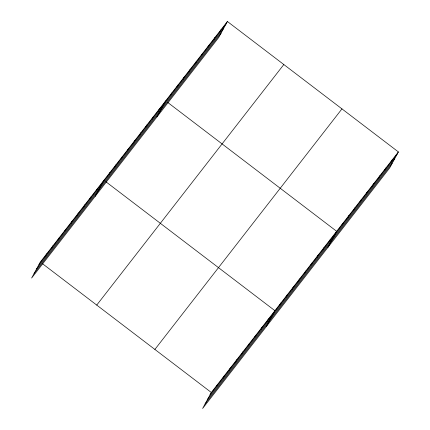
<?xml version="1.0" encoding="UTF-8"?>
<svg xmlns="http://www.w3.org/2000/svg" width="430" height="430" viewBox="0 0 430 430"><rect width="100%" height="100%" fill="white"/><g stroke="black" fill="none" stroke-linecap="round" stroke-linejoin="round"><path stroke-width="0.64" d="M45.37 256.264L46.671 253.867M51.734 248.088L53.035 245.691M58.093 239.908L59.394 237.51M64.457 231.727L65.758 229.335M70.816 223.552L72.116 221.154M77.18 215.371L78.48 212.974M83.538 207.196L84.839 204.798M89.897 199.015L91.198 196.618M96.261 190.834L97.562 188.442M95.218 196.29L103.92 180.261M108.795 174.72L110.096 172.322M114.966 166.781L116.267 164.384M121.142 158.842L122.442 156.445M127.318 150.903L128.618 148.511M133.488 142.97L134.789 140.572M139.664 135.031L140.965 132.633M145.834 127.092L147.135 124.695M152.01 119.153L153.311 116.756M158.186 111.214L159.487 108.817M156.955 116.912L165.657 100.883M170.533 95.336L171.833 92.944M176.708 87.403L178.009 85.006M182.879 79.464L184.18 77.067M189.055 71.525L190.356 69.128M195.225 63.586L196.526 61.189M201.401 55.647L202.702 53.25M207.577 47.709L208.878 45.317M213.748 39.77L215.048 37.378M219.924 31.836L221.224 29.439M227.395 21.5L218.693 37.528L31.61 278.076L40.312 262.047L227.395 21.5L398.39 151.924L389.688 167.953L202.605 408.5L211.307 392.472L398.39 151.924M216.365 386.688L217.666 384.291M222.729 378.507L224.03 376.116M229.088 370.332L230.389 367.935M235.447 362.151L236.747 359.754M241.81 353.971L243.111 351.579M248.169 345.795L249.47 343.398M254.533 337.614L255.834 335.223M260.892 329.439L262.192 327.042M267.256 321.258L268.556 318.861M266.213 326.714L274.915 310.686L105.936 181.799M279.79 305.144L281.091 302.747M285.961 297.205L287.262 294.808M292.137 289.266L293.437 286.869M298.307 281.327L299.608 278.93M304.483 273.389L305.784 270.991M310.659 265.45L311.96 263.058M316.829 257.516L318.13 255.119M323.005 249.577L324.306 247.18M329.176 241.638L330.476 239.241M327.95 247.331L336.652 231.302L167.673 102.415M341.527 225.761L342.828 223.363M347.698 217.822L348.999 215.43M353.874 209.883L355.175 207.491M360.044 201.95L361.35 199.552M366.22 194.011L367.521 191.613M372.396 186.072L373.697 183.674M378.567 178.133L379.867 175.736M384.742 170.194L386.043 167.797M390.918 162.255L392.219 159.863M39.012 264.445L226.094 23.897M36.572 268.943L223.654 28.396M34.051 273.577L221.138 33.029M96.739 305.085L283.827 64.538M154.881 349.429L341.963 108.881M210.007 394.869L397.089 154.316M207.561 399.368L394.649 158.815M205.046 404.001L392.128 163.454M42.328 263.585L211.307 392.472"/></g></svg>
